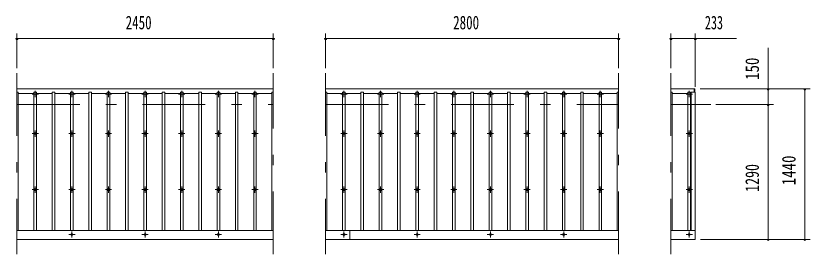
# Model space of a CAD drawing. Units: millimetres, scale not verified. Extents: x -22990 to 22993, y -10500 to 10500.
# Drawn here: x -17092 to -9502, y 6548 to 8827 of the extents above; entities that cross this region are included whole.
import ezdxf
from ezdxf.enums import TextEntityAlignment as Align

# ---------------------------------------------------------------- set-up
doc = ezdxf.new("R2010")
doc.units = ezdxf.units.MM
doc.header["$LTSCALE"] = 50
doc.linetypes.add('USER3', pattern=[24, 12, -5, 2, -5])
for name, color, linetype, lineweight in [('0-2_1-05BOLD', 7, 'Continuous', 18), ('0-3_1-25CENTER', 3, 'USER3', 18), ('0-4_1-45THIN', 4, 'Continuous', 18), ('0-5_1-55DIM', 3, 'Continuous', 18)]:
    doc.layers.add(name, color=color, linetype=linetype, lineweight=lineweight)
doc.styles.add('ＭＳ ゴシック', font='')
doc.styles.get('ＭＳ ゴシック').set_extended_font_data('MS Gothic')

msp = doc.modelspace()

# ---------------------------------------------------------------- linework, layer by layer
at = {"layer": '0-2_1-05BOLD'}
for p, q in [((-14632.01, 8127.67), (-17082, 8127.67)), ((-14132.01, 8127.67), (-11332, 8127.67)), ((-10609, 8097.84), (-10609, 8127.67)), ((-17082, 6773.96), (-14632.01, 6773.96)), ((-11332, 6773.96), (-14132.01, 6773.96)), ((-13902.01, 6773.96), (-13902.01, 6687.67)), ((-10832.01, 6773.96), (-10599, 6773.96)), ((-14632.01, 6687.67), (-17082, 6687.67)), ((-14132.01, 6687.67), (-11332, 6687.67))]:
    msp.add_line(p, q, dxfattribs=at)
for points in [[(-10832.01, 8127.67), (-10604.01, 8127.67), (-10604.01, 8097.84)], [(-10599, 8097.84), (-10599, 6687.67), (-10832.01, 6687.67)], [(-10639.01, 6773.96), (-10639.01, 8097.84), (-10599, 8097.84)]]:
    msp.add_lwpolyline(points, dxfattribs=at)
for centre in [(-16907, 7701.14), (-16557.01, 7701.14), (-16207.01, 7701.14), (-15857.01, 7701.14), (-15507, 7701.14), (-15157.01, 7701.14), (-14807.01, 7701.14), (-13957.01, 7701.14), (-13607.01, 7701.14), (-13257.01, 7701.14), (-12907.01, 7701.14), (-12557.01, 7701.14), (-12207.01, 7701.14), (-11857.01, 7701.14), (-11507.01, 7701.14), (-10657.01, 7701.14), (-16907, 7164.54), (-16557.01, 7164.54), (-16207.01, 7164.54), (-15857.01, 7164.54), (-15507, 7164.54), (-15157.01, 7164.54), (-14807.01, 7164.54), (-13957.01, 7164.54), (-13607.01, 7164.54), (-13257.01, 7164.54), (-12907.01, 7164.54), (-12557.01, 7164.54), (-12207.01, 7164.54), (-11857.01, 7164.54), (-11507.01, 7164.54), (-10657.01, 7164.54), (-16557.01, 6735.28), (-15857.01, 6735.28), (-15157.01, 6735.28), (-13957.01, 6735.28), (-13257.01, 6735.28), (-12557.01, 6735.28), (-11857.01, 6735.28), (-10657.01, 6735.28)]:
    msp.add_circle(centre, 10, dxfattribs=at)
for centre, start, end in [((-16907, 8067.55), 46.39838, 133.60162), ((-16907, 8088.55), 226.3961, 313.6039), ((-16557, 8067.55), 46.39838, 133.60162), ((-16557, 8088.55), 226.3961, 313.6039), ((-16207, 8067.55), 46.39838, 133.60162), ((-16207, 8088.55), 226.3961, 313.6039), ((-15857, 8067.55), 46.39838, 133.60162), ((-15857, 8088.55), 226.3961, 313.6039), ((-15507, 8067.55), 46.39838, 133.60162), ((-15507, 8088.55), 226.3961, 313.6039), ((-15157, 8067.55), 46.39838, 133.60162), ((-15157, 8088.55), 226.3961, 313.6039), ((-14807, 8067.55), 46.39838, 133.60162), ((-14807, 8088.55), 226.3961, 313.6039), ((-13957, 8067.55), 46.39838, 133.60162), ((-13957, 8088.55), 226.3961, 313.6039), ((-13607, 8067.55), 46.39838, 133.60162), ((-13607, 8088.55), 226.3961, 313.6039), ((-13257, 8067.55), 46.39838, 133.60162), ((-13257, 8088.55), 226.3961, 313.6039), ((-12907, 8067.55), 46.39838, 133.60162), ((-12907, 8088.55), 226.3961, 313.6039), ((-12557, 8067.55), 46.39838, 133.60162), ((-12557, 8088.55), 226.3961, 313.6039), ((-12207, 8067.55), 46.39838, 133.60162), ((-12207, 8088.55), 226.3961, 313.6039), ((-11857, 8067.55), 46.39838, 133.60162), ((-11857, 8088.55), 226.3961, 313.6039), ((-11507, 8067.55), 46.39838, 133.60162), ((-11507, 8088.55), 226.3961, 313.6039), ((-10657, 8067.55), 46.39838, 133.60162), ((-10657, 8088.55), 226.3961, 313.6039)]:
    msp.add_arc(centre, 14.5, start, end, dxfattribs=at)
at = {"layer": '0-3_1-25CENTER'}
for p, q in [((-17082, 8277.67), (-17082, 6547.67)), ((-14632.01, 6547.67), (-14632.01, 8277.67)), ((-14132.01, 8277.67), (-14132.01, 6547.67)), ((-11332, 6547.67), (-11332, 8277.67)), ((-10832.01, 8277.67), (-10832.01, 6547.67)), ((-16877, 8078.05), (-16937, 8078.05)), ((-16907, 8048.05), (-16907, 8108.05)), ((-16527, 8078.05), (-16587, 8078.05)), ((-16557, 8108.05), (-16557, 8048.05)), ((-16177, 8078.05), (-16237, 8078.05)), ((-16207, 8108.05), (-16207, 8048.05)), ((-15827, 8078.05), (-15887, 8078.05)), ((-15857, 8108.05), (-15857, 8048.05)), ((-15477, 8078.05), (-15537, 8078.05)), ((-15507, 8108.05), (-15507, 8048.05)), ((-15127, 8078.05), (-15187, 8078.05)), ((-15157, 8108.05), (-15157, 8048.05)), ((-14777, 8078.05), (-14837, 8078.05)), ((-14807, 8108.05), (-14807, 8048.05)), ((-13927, 8078.05), (-13987, 8078.05)), ((-13957, 8048.05), (-13957, 8108.05)), ((-13577, 8078.05), (-13637, 8078.05)), ((-13607, 8108.05), (-13607, 8048.05)), ((-13227, 8078.05), (-13287, 8078.05)), ((-13257, 8108.05), (-13257, 8048.05)), ((-12877, 8078.05), (-12937, 8078.05)), ((-12907, 8108.05), (-12907, 8048.05)), ((-12527, 8078.05), (-12587, 8078.05)), ((-12557, 8108.05), (-12557, 8048.05)), ((-12177, 8078.05), (-12237, 8078.05)), ((-12207, 8108.05), (-12207, 8048.05)), ((-11827, 8078.05), (-11887, 8078.05)), ((-11857, 8108.05), (-11857, 8048.05)), ((-11477, 8078.05), (-11537, 8078.05)), ((-11507, 8108.05), (-11507, 8048.05)), ((-10627, 8078.05), (-10687, 8078.05)), ((-10657, 8048.05), (-10657, 8108.05)), ((-17082, 7977.67), (-14632.01, 7977.67)), ((-14132.01, 7977.67), (-11332, 7977.67)), ((-10452.01, 7977.67), (-10832.01, 7977.67)), ((-16877, 7701.14), (-16937, 7701.14)), ((-16907, 7731.14), (-16907, 7671.14)), ((-16527, 7701.14), (-16587, 7701.14)), ((-16557.01, 7731.14), (-16557.01, 7671.14)), ((-16237.01, 7701.14), (-16177.01, 7701.14)), ((-16207.01, 7671.14), (-16207.01, 7731.14)), ((-15827.01, 7701.14), (-15887, 7701.14)), ((-15857.01, 7731.14), (-15857.01, 7671.14)), ((-15537, 7701.14), (-15477.01, 7701.14)), ((-15507, 7671.14), (-15507, 7731.14)), ((-15127.01, 7701.14), (-15187, 7701.14)), ((-15157.01, 7731.14), (-15157.01, 7671.14)), ((-14837.01, 7701.14), (-14777.01, 7701.14)), ((-14807.01, 7671.14), (-14807.01, 7731.14)), ((-13927.01, 7701.14), (-13987.01, 7701.14)), ((-13957.01, 7731.14), (-13957.01, 7671.14)), ((-13577, 7701.14), (-13637, 7701.14)), ((-13607.01, 7731.14), (-13607.01, 7671.14)), ((-13287, 7701.14), (-13227.01, 7701.14)), ((-13257.01, 7671.14), (-13257.01, 7731.14)), ((-12877.01, 7701.14), (-12937.01, 7701.14)), ((-12907.01, 7731.14), (-12907.01, 7671.14)), ((-12527.01, 7701.14), (-12587.01, 7701.14)), ((-12557.01, 7671.14), (-12557.01, 7731.14)), ((-12177.01, 7701.14), (-12237.01, 7701.14)), ((-12207.01, 7731.14), (-12207.01, 7671.14)), ((-11827.01, 7701.14), (-11887.01, 7701.14)), ((-11857.01, 7731.14), (-11857.01, 7671.14)), ((-11537.01, 7701.14), (-11477.01, 7701.14)), ((-11507.01, 7671.14), (-11507.01, 7731.14)), ((-10627.01, 7701.14), (-10687.01, 7701.14)), ((-10657.01, 7731.14), (-10657.01, 7671.14)), ((-16937, 7164.54), (-16877, 7164.54)), ((-16907, 7134.54), (-16907, 7194.54)), ((-16587, 7164.54), (-16527, 7164.54)), ((-16557.01, 7194.54), (-16557.01, 7134.54)), ((-16237.01, 7164.54), (-16177.01, 7164.54)), ((-16207.01, 7194.54), (-16207.01, 7134.54)), ((-15887, 7164.54), (-15827.01, 7164.54)), ((-15857.01, 7194.54), (-15857.01, 7134.54)), ((-15537, 7164.54), (-15477.01, 7164.54)), ((-15507, 7194.54), (-15507, 7134.54)), ((-15187, 7164.54), (-15127.01, 7164.54)), ((-15157.01, 7194.54), (-15157.01, 7134.54)), ((-14837.01, 7164.54), (-14777.01, 7164.54)), ((-14807.01, 7194.54), (-14807.01, 7134.54)), ((-13987.01, 7164.54), (-13927.01, 7164.54)), ((-13957.01, 7134.54), (-13957.01, 7194.54)), ((-13637, 7164.54), (-13577, 7164.54)), ((-13607.01, 7194.54), (-13607.01, 7134.54)), ((-13287, 7164.54), (-13227.01, 7164.54)), ((-13257.01, 7194.54), (-13257.01, 7134.54)), ((-12937.01, 7164.54), (-12877.01, 7164.54)), ((-12907.01, 7194.54), (-12907.01, 7134.54)), ((-12587.01, 7164.54), (-12527.01, 7164.54)), ((-12557.01, 7194.54), (-12557.01, 7134.54)), ((-12237.01, 7164.54), (-12177.01, 7164.54)), ((-12207.01, 7134.54), (-12207.01, 7194.54)), ((-11887.01, 7164.54), (-11827.01, 7164.54)), ((-11857.01, 7194.54), (-11857.01, 7134.54)), ((-11537.01, 7164.54), (-11477.01, 7164.54)), ((-11507.01, 7194.54), (-11507.01, 7134.54)), ((-10687.01, 7164.54), (-10627.01, 7164.54)), ((-10657.01, 7134.54), (-10657.01, 7194.54)), ((-16557.01, 6705.28), (-16557.01, 6765.28)), ((-15857.01, 6765.28), (-15857.01, 6705.28)), ((-15157.01, 6705.28), (-15157.01, 6765.28)), ((-13957.01, 6705.28), (-13957.01, 6765.28)), ((-13257.01, 6765.28), (-13257.01, 6705.28)), ((-12557.01, 6765.28), (-12557.01, 6705.28)), ((-11857.01, 6705.28), (-11857.01, 6765.28)), ((-10657.01, 6705.28), (-10657.01, 6765.28)), ((-16587, 6735.28), (-16527, 6735.28)), ((-15887, 6735.28), (-15827, 6735.28)), ((-15187, 6735.28), (-15127, 6735.28)), ((-13987, 6735.28), (-13927, 6735.28)), ((-13287, 6735.28), (-13227.01, 6735.28)), ((-12587.01, 6735.28), (-12527.01, 6735.28)), ((-11887.01, 6735.28), (-11827.01, 6735.28)), ((-10687.01, 6735.28), (-10627.01, 6735.28))]:
    msp.add_line(p, q, dxfattribs=at)
at = {"layer": '0-4_1-45THIN'}
for p, q in [((-17069.5, 8097.84), (-17082, 8097.84)), ((-17069.51, 6773.96), (-17069.51, 8097.84)), ((-17069.51, 8083.35), (-16919.51, 8083.35)), ((-16919.51, 8097.84), (-16919.51, 6773.96)), ((-16894.5, 8097.84), (-16919.5, 8097.84)), ((-16894.51, 6773.96), (-16894.51, 8097.84)), ((-16894.5, 8083.35), (-16744.5, 8083.35)), ((-16744.51, 8097.84), (-16744.51, 6773.96)), ((-16719.5, 8097.84), (-16744.5, 8097.84)), ((-16719.51, 8083.35), (-16569.51, 8083.35)), ((-16719.5, 6773.96), (-16719.5, 8097.84)), ((-16569.51, 8097.84), (-16569.51, 6773.96)), ((-16544.5, 8097.84), (-16569.5, 8097.84)), ((-16544.51, 6773.96), (-16544.51, 8097.84)), ((-16544.5, 8083.35), (-16394.5, 8083.35)), ((-16394.51, 8097.84), (-16394.51, 6773.96)), ((-16369.5, 8097.84), (-16394.5, 8097.84)), ((-16369.51, 6773.96), (-16369.51, 8097.84)), ((-16369.51, 8083.35), (-16219.51, 8083.35)), ((-16219.5, 8097.84), (-16219.5, 6773.96)), ((-16194.5, 8097.84), (-16219.5, 8097.84)), ((-16194.5, 6773.96), (-16194.5, 8097.84)), ((-16194.5, 8083.35), (-16044.5, 8083.35)), ((-16044.51, 8097.84), (-16044.51, 6773.96)), ((-16019.5, 8097.84), (-16044.5, 8097.84)), ((-16019.51, 6773.96), (-16019.51, 8097.84)), ((-16019.51, 8083.35), (-15869.51, 8083.35)), ((-15869.5, 8097.84), (-15869.5, 6773.96)), ((-15844.5, 8097.84), (-15869.5, 8097.84)), ((-15844.5, 6773.96), (-15844.5, 8097.84)), ((-15844.5, 8083.35), (-15694.5, 8083.35)), ((-15694.51, 8097.84), (-15694.51, 6773.96)), ((-15669.5, 8097.84), (-15694.5, 8097.84)), ((-15669.51, 6773.96), (-15669.51, 8097.84)), ((-15669.51, 8083.35), (-15519.51, 8083.35)), ((-15519.5, 8097.84), (-15519.5, 6773.96)), ((-15494.5, 8097.84), (-15519.5, 8097.84)), ((-15494.5, 6773.96), (-15494.5, 8097.84)), ((-15494.5, 8083.35), (-15344.5, 8083.35)), ((-15344.51, 8097.84), (-15344.51, 6773.96)), ((-15319.5, 8097.84), (-15344.5, 8097.84)), ((-15319.51, 8083.35), (-15169.51, 8083.35)), ((-15319.5, 6773.96), (-15319.5, 8097.84)), ((-15169.5, 8097.84), (-15169.5, 6773.96)), ((-15144.5, 8097.84), (-15169.5, 8097.84)), ((-15144.5, 6773.96), (-15144.5, 8097.84)), ((-15144.5, 8083.35), (-14994.5, 8083.35)), ((-14994.51, 8097.84), (-14994.51, 6773.96)), ((-14969.5, 8097.84), (-14994.5, 8097.84)), ((-14969.51, 6773.96), (-14969.51, 8097.84)), ((-14969.51, 8083.35), (-14819.51, 8083.35)), ((-14819.5, 8097.84), (-14819.5, 6773.96)), ((-14794.5, 8097.84), (-14819.5, 8097.84)), ((-14794.5, 6773.96), (-14794.5, 8097.84)), ((-14794.5, 8083.35), (-14644.5, 8083.35)), ((-14644.51, 8097.84), (-14644.51, 6773.96)), ((-14632.01, 8097.84), (-14644.5, 8097.84)), ((-14119.5, 8097.84), (-14132.01, 8097.84)), ((-14119.51, 8083.35), (-13969.51, 8083.35)), ((-14119.5, 6773.96), (-14119.5, 8097.84)), ((-13969.51, 8097.84), (-13969.51, 6773.96)), ((-13944.5, 8097.84), (-13969.5, 8097.84)), ((-13944.51, 6773.96), (-13944.51, 8097.84)), ((-13944.5, 8083.35), (-13794.5, 8083.35)), ((-13794.51, 8097.84), (-13794.51, 6773.96)), ((-13769.5, 8097.84), (-13794.5, 8097.84)), ((-13769.51, 6773.96), (-13769.51, 8097.84)), ((-13769.51, 8083.35), (-13619.51, 8083.35)), ((-13619.51, 8097.84), (-13619.51, 6773.96)), ((-13594.5, 8097.84), (-13619.5, 8097.84)), ((-13594.51, 6773.96), (-13594.51, 8097.84)), ((-13594.5, 8083.35), (-13444.5, 8083.35)), ((-13444.51, 8097.84), (-13444.51, 6773.96)), ((-13419.5, 8097.84), (-13444.5, 8097.84)), ((-13419.51, 6773.96), (-13419.51, 8097.84)), ((-13419.51, 8083.35), (-13269.51, 8083.35)), ((-13269.5, 8097.84), (-13269.5, 6773.96)), ((-13244.5, 8097.84), (-13269.5, 8097.84)), ((-13244.5, 6773.96), (-13244.5, 8097.84)), ((-13244.5, 8083.35), (-13094.5, 8083.35)), ((-13094.51, 8097.84), (-13094.51, 6773.96)), ((-13069.5, 8097.84), (-13094.5, 8097.84)), ((-13069.51, 6773.96), (-13069.51, 8097.84)), ((-13069.51, 8083.35), (-12919.51, 8083.35)), ((-12919.5, 8097.84), (-12919.5, 6773.96)), ((-12894.5, 8097.84), (-12919.5, 8097.84)), ((-12894.5, 6773.96), (-12894.5, 8097.84)), ((-12894.5, 8083.35), (-12744.5, 8083.35)), ((-12744.51, 8097.84), (-12744.51, 6773.96)), ((-12719.5, 8097.84), (-12744.5, 8097.84)), ((-12719.51, 6773.96), (-12719.51, 8097.84)), ((-12719.51, 8083.35), (-12569.51, 8083.35)), ((-12569.5, 8097.84), (-12569.5, 6773.96)), ((-12544.5, 8097.84), (-12569.5, 8097.84)), ((-12544.5, 6773.96), (-12544.5, 8097.84)), ((-12544.5, 8083.35), (-12394.5, 8083.35)), ((-12394.51, 8097.84), (-12394.51, 6773.96)), ((-12369.5, 8097.84), (-12394.5, 8097.84)), ((-12369.51, 6773.96), (-12369.51, 8097.84)), ((-12369.51, 8083.35), (-12219.51, 8083.35)), ((-12219.5, 8097.84), (-12194.5, 8097.84)), ((-12219.5, 6773.96), (-12219.5, 8097.84)), ((-12194.5, 8097.84), (-12194.5, 6773.96)), ((-12194.5, 8083.35), (-12044.5, 8083.35)), ((-12044.51, 8097.84), (-12044.51, 6773.96)), ((-12019.5, 8097.84), (-12044.5, 8097.84)), ((-12019.51, 6773.96), (-12019.51, 8097.84)), ((-12019.51, 8083.35), (-11869.51, 8083.35)), ((-11869.5, 8097.84), (-11869.5, 6773.96)), ((-11844.5, 8097.84), (-11869.5, 8097.84)), ((-11844.5, 6773.96), (-11844.5, 8097.84)), ((-11844.5, 8083.35), (-11694.5, 8083.35)), ((-11694.51, 8097.84), (-11694.51, 6773.96)), ((-11669.5, 8097.84), (-11694.5, 8097.84)), ((-11669.51, 6773.96), (-11669.51, 8097.84)), ((-11669.51, 8083.35), (-11519.51, 8083.35)), ((-11519.5, 8097.84), (-11519.5, 6773.96)), ((-11494.5, 8097.84), (-11519.5, 8097.84)), ((-11494.5, 6773.96), (-11494.5, 8097.84)), ((-11494.5, 8083.35), (-11344.5, 8083.35)), ((-11344.51, 8097.84), (-11344.51, 6773.96)), ((-11332, 8097.84), (-11344.5, 8097.84)), ((-10819.5, 8097.84), (-10832.01, 8097.84)), ((-10819.51, 6773.96), (-10819.51, 8097.84)), ((-10819.51, 8083.35), (-10669.51, 8083.35)), ((-10669.51, 8097.84), (-10669.51, 6773.96)), ((-10644.5, 8097.84), (-10669.5, 8097.84)), ((-10644.5, 6773.96), (-10644.5, 8097.84)), ((-10644.5, 8083.35), (-10639.01, 8083.35))]:
    msp.add_line(p, q, dxfattribs=at)
at = {"layer": '0-5_1-55DIM'}
for p, q in [((-17082, 8327.67), (-17082, 8658.67)), ((-14632.01, 8327.67), (-14632.01, 8658.67)), ((-14132.01, 8658.67), (-14132.01, 8327.67)), ((-11332, 8327.67), (-11332, 8658.67)), ((-10832.01, 8658.67), (-10832.01, 8327.67)), ((-10599, 8147.84), (-10599, 8658.67)), ((-17072, 8608.67), (-17092, 8608.67)), ((-17082, 8608.67), (-14632.01, 8608.67)), ((-14622.01, 8608.67), (-14642.01, 8608.67)), ((-14122.01, 8608.67), (-14142.01, 8608.67)), ((-14132.01, 8608.67), (-11332, 8608.67)), ((-11322, 8608.67), (-11342, 8608.67)), ((-10822.01, 8608.67), (-10842.01, 8608.67)), ((-10832.01, 8608.67), (-10599, 8608.67)), ((-10589, 8608.67), (-10609, 8608.67)), ((-10599, 8608.67), (-10206.51, 8608.67)), ((-9902.01, 8520.17), (-9902.01, 8127.67)), ((-9502.01, 8127.67), (-10554.01, 8127.67)), ((-9892.01, 8127.67), (-9912.01, 8127.67)), ((-9902.01, 7977.67), (-9902.01, 8127.67)), ((-9542.01, 8127.67), (-9562.01, 8127.67)), ((-9552.01, 8127.67), (-9552.01, 6687.67)), ((-9852.01, 7977.67), (-10402.01, 7977.67)), ((-9892.01, 7977.67), (-9912.01, 7977.67)), ((-9902.01, 6687.67), (-9902.01, 7977.67)), ((-10549, 6687.67), (-9502.01, 6687.67)), ((-9892.01, 6687.67), (-9912.01, 6687.67)), ((-9542.01, 6687.67), (-9562.01, 6687.67))]:
    msp.add_line(p, q, dxfattribs=at)
for centre in [(-17082, 8608.67), (-14632.01, 8608.67), (-14132.01, 8608.67), (-11332, 8608.67), (-10832.01, 8608.67), (-10599, 8608.67), (-9902.01, 8127.67), (-9552.01, 8127.67), (-9902.01, 7977.67), (-9902.01, 6687.67), (-9552.01, 6687.67)]:
    msp.add_arc(centre, 10, 180, 0, dxfattribs=at)

# ---------------------------------------------------------------- texts
at = {"layer": '0-5_1-55DIM', "color": 7, "style": 'ＭＳ ゴシック'}
for s, width, p in [('2450', 0.7, (-16043.01, 8658.67)), ('2800', 0.7, (-12913.28, 8658.67)), ('233', 0.65, (-10507.18, 8658.67))]:
    msp.add_text(s, height=130.2, dxfattribs=dict(at, width=width)).set_placement(p, align=Align.BOTTOM_LEFT)
for s, width, p in [('150', 0.8, (-9952.01, 8214.44)), ('1440', 0.8, (-9602.01, 7206.92)), ('1290', 0.75, (-9952.01, 7143.45))]:
    msp.add_text(s, height=130.2, rotation=90, dxfattribs=dict(at, width=width)).set_placement(p, align=Align.BOTTOM_LEFT)

doc.saveas('drawing.dxf')
